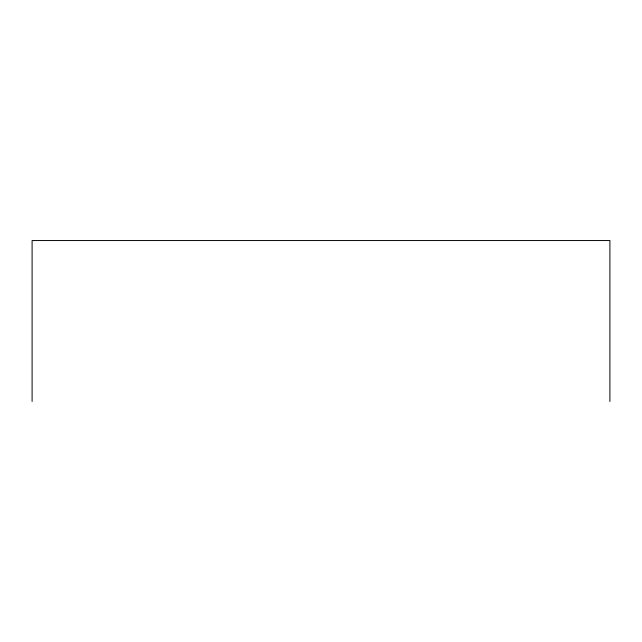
<?xml version="1.0" encoding="UTF-8"?>
<svg xmlns="http://www.w3.org/2000/svg" width="642" height="642" viewBox="0 0 642 642"><rect width="100%" height="100%" fill="white"/><g stroke="black" fill="none" stroke-linecap="round" stroke-linejoin="round"><path stroke-width="0.96" d="M609.9 401.451L609.9 240.549L32.1 240.549L32.1 401.451"/></g></svg>
